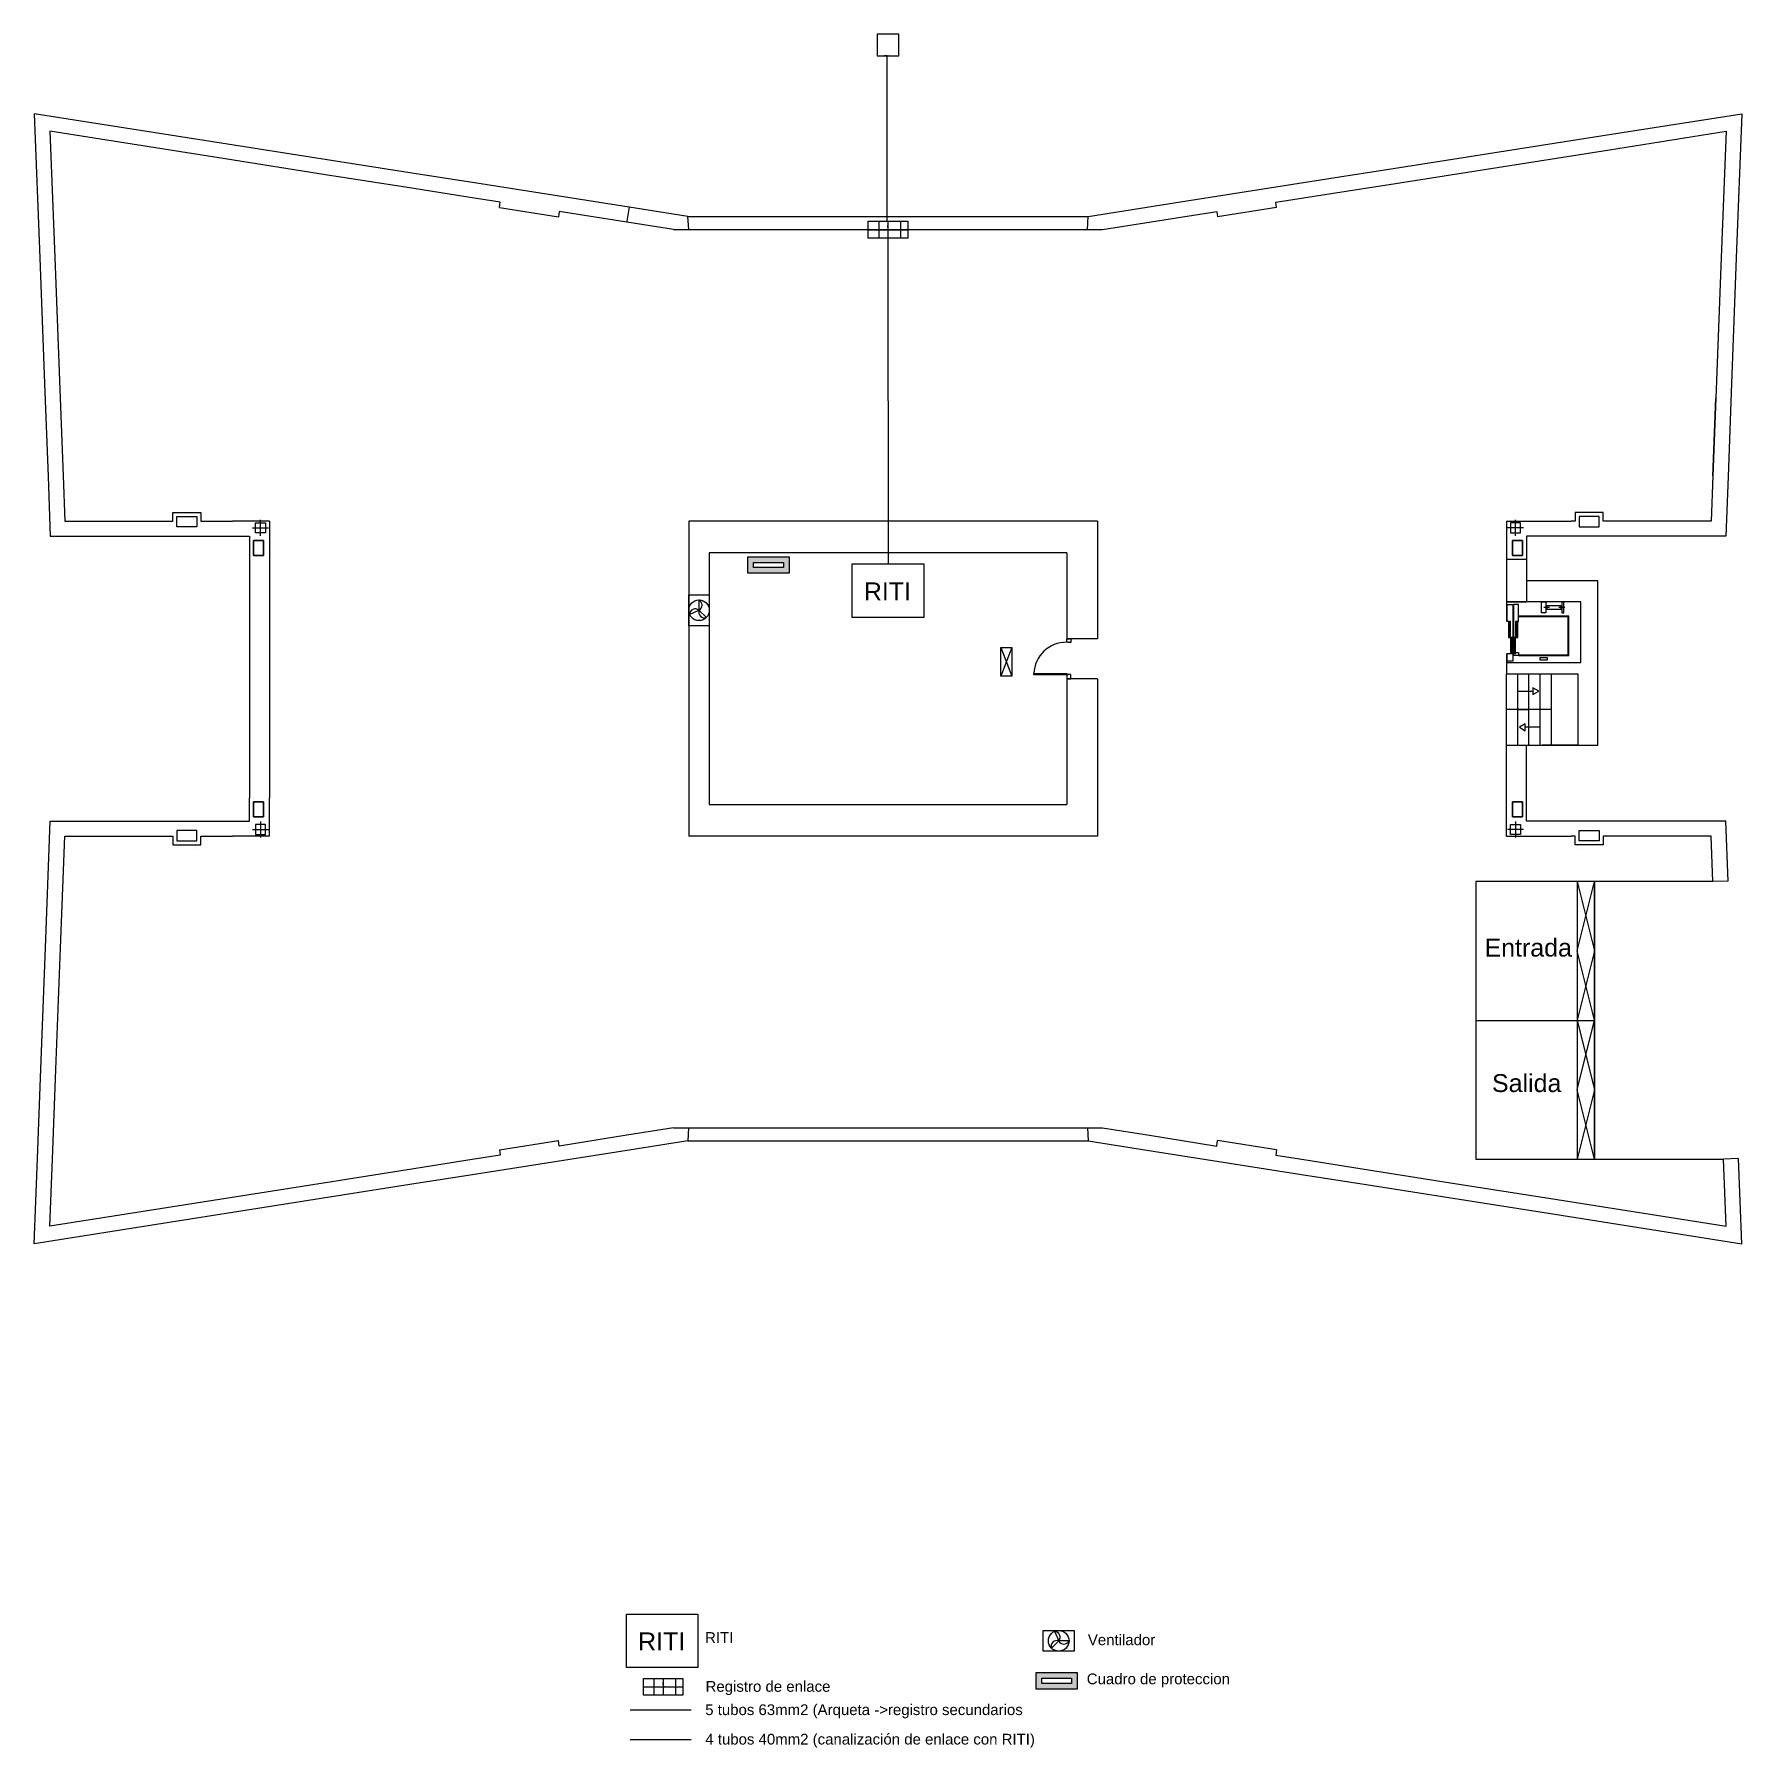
# Model space of a CAD drawing. Header units: millimetres. Extents: x -273070 to 132618, y -138782 to 20405.
# Drawn here: x 84838 to 132618, y -62112 to -14168 of the extents above; entities that cross this region are included whole.
import ezdxf

# ---------------------------------------------------------------- set-up
doc = ezdxf.new("R2010")
doc.units = ezdxf.units.MM
for name, color, linetype in [('1. ESTR - CUBIERTA', 160, 'Continuous'), ('1. MURO', 1, 'Continuous'), ('1. MURO MODIF', 1, 'Continuous'), ('12. MOB ASEOS+COCINAS', 5, 'Continuous'), ('12. MOBILIARIO', 5, 'Continuous'), ('3. CARP', 4, 'Continuous'), ('3. CARPINTERIA', 4, 'Continuous'), ('4.1 ESTR REFORMADO', 1, 'Continuous'), ('6. PROYECCIÓN', 251, 'Continuous'), ('arqueta + tubos', 110, 'Continuous'), ('CABLE DE ENLACE A RITI', 5, 'Continuous'), ('Escaleras y ascensor', 7, 'Continuous'), ('LEYENDA', 7, 'Continuous'), ('Telecomunicaciones', 3, 'Continuous')]:
    doc.layers.add(name, color=color, linetype=linetype)
doc.styles.get("Standard").update_dxf_attribs({"font": 'arial.ttf'})

msp = doc.modelspace()

# ---------------------------------------------------------------- hatches: boundary and pattern name
for points in [[(126090, -31048), (126150, -31048), (126150, -30598), (126090, -30598)], [(126290, -31048), (126350, -31048), (126350, -30598), (126290, -30598)], [(126210, -31498), (126210, -31048), (126150, -31048), (126150, -31498)], [(126230, -31498), (126290, -31498), (126290, -31468), (126290, -31048), (126230, -31048)]]:
    msp.add_hatch(color=256).paths.add_polyline_path(points)
at = {"layer": 'Telecomunicaciones', "true_color": 0x136734}
h = msp.add_hatch(color=116, dxfattribs=at)
h.dxf.hatch_style = 1
h.paths.add_polyline_path([(104809, -28790), (104809, -29251), (105960, -29251), (105960, -28790)])
h.paths.add_polyline_path([(104967, -28949), (105801, -28949), (105801, -29092), (104967, -29092)], flags=16)
h = msp.add_hatch(color=116, dxfattribs=at)
h.dxf.hatch_style = 1
h.paths.add_polyline_path([(112870, -60009), (112870, -60470), (114021, -60470), (114021, -60009)])
h.paths.add_polyline_path([(113029, -60168), (113863, -60168), (113863, -60311), (113029, -60311)], flags=16)

# ---------------------------------------------------------------- linework, layer by layer
for p, q in [((127236, -30211), (127080, -30211)), ((127671, -30211), (127504, -30211))]:
    msp.add_line(p, q)
for points in [[(126034, -31498), (126034, -31748), (128114, -31748), (128114, -30048), (128114, -30048), (126034, -30048), (126034, -30598)], [(126090, -30598), (126054, -30598), (126054, -30124), (126210, -30124), (126210, -31048)], [(126350, -30598), (126370, -30598), (126370, -30124), (126230, -30124), (126230, -31048)], [(126370, -31548), (127778, -31548), (127778, -30448), (126370, -30448)], [(126370, -31528), (127758, -31528), (127758, -30468), (126370, -30468)], [(126370, -31548), (126230, -31548), (126230, -31498), (126290, -31498), (126290, -31468), (126370, -31468), (126370, -31548)]]:
    msp.add_lwpolyline(points)
for points in [[(127135, -30048), (127135, -30356), (127013, -30356), (127013, -30048)], [(127559, -30155), (127559, -30267), (127169, -30267), (127169, -30155)], [(127582, -30048), (127582, -30356), (127637, -30356), (127637, -30048)], [(126090, -30598), (126090, -31048), (126150, -31048), (126150, -30598)], [(126290, -30598), (126290, -31048), (126350, -31048), (126350, -30598)], [(126150, -31048), (126150, -31498), (126210, -31498), (126210, -31048)], [(126230, -31048), (126230, -31498), (126290, -31498), (126290, -31048)], [(126210, -31498), (126210, -31708), (126058, -31708), (126058, -31498)], [(127169, -31603), (127169, -31681), (126979, -31681), (126979, -31603)]]:
    msp.add_lwpolyline(points, close=True)
at = {"layer": '1. ESTR - CUBIERTA'}
for p, q in [((91254, -28335), (90974, -28335)), ((90974, -28335), (90974, -28756)), ((90974, -28756), (91254, -28756)), ((91254, -28756), (91254, -28335)), ((126202, -28335), (126482, -28335)), ((126202, -28756), (126202, -28335)), ((126482, -28756), (126202, -28756)), ((126482, -28335), (126482, -28756)), ((90974, -36064), (90974, -35644)), ((90974, -35644), (91254, -35644)), ((91254, -35644), (91254, -36064)), ((126482, -35644), (126202, -35644)), ((126202, -35644), (126202, -36064)), ((126482, -36064), (126482, -35644)), ((91254, -36064), (90974, -36064)), ((126202, -36064), (126482, -36064))]:
    msp.add_line(p, q, dxfattribs=at)
at = {"layer": '1. MURO'}
for p, q in [((90244, -17241), (84838, -16390)), ((84838, -16390), (84991, -20428)), ((128848, -16984), (132618, -16390)), ((132618, -16390), (132465, -20428)), ((90180, -17655), (85277, -16884)), ((85277, -16884), (85410, -20413)), ((95351, -18045), (90244, -17241)), ((122867, -17925), (128848, -16984)), ((128914, -17399), (132179, -16884)), ((132179, -16884), (132046, -20413)), ((92988, -18098), (90179, -17656)), ((124468, -18098), (128914, -17399)), ((95285, -18459), (92988, -18098)), ((97154, -18328), (95351, -18045)), ((116737, -18889), (121065, -18208)), ((121065, -18208), (122867, -17925)), ((122932, -18340), (124468, -18098)), ((97089, -18743), (95285, -18459)), ((101481, -19009), (97154, -18328)), ((119580, -18864), (121130, -18622)), ((121130, -18622), (122932, -18340)), ((97876, -18864), (97089, -18743)), ((97857, -19015), (97876, -18864)), ((97857, -19015), (99504, -19280)), ((99529, -19123), (99504, -19280)), ((101416, -19424), (99529, -19123)), ((101481, -19009), (101420, -19396)), ((103126, -19268), (101481, -19009)), ((114330, -19268), (116737, -18889)), ((116803, -19304), (117927, -19123)), ((117927, -19123), (117952, -19280)), ((119599, -19015), (117952, -19280)), ((119599, -19015), (119580, -18864)), ((101420, -19396), (101416, -19424)), ((102729, -19631), (101416, -19424)), ((102729, -19631), (114727, -19631)), ((102729, -19631), (102729, -19631)), ((103126, -19268), (114330, -19268)), ((103150, -19631), (103126, -19268)), ((108728, -19631), (108768, -19631)), ((114307, -19631), (114330, -19268)), ((114727, -19631), (116803, -19304)), ((114727, -19631), (114727, -19631)), ((84991, -20428), (85124, -23939)), ((85410, -20413), (85560, -24347)), ((132046, -20413), (131897, -24347)), ((132465, -20428), (132332, -23939)), ((85124, -23939), (85222, -26538)), ((132332, -23939), (132234, -26538)), ((85560, -24347), (85642, -26522)), ((131897, -24347), (131814, -26522)), ((131814, -26522), (131897, -24347)), ((85222, -26538), (85286, -28214)), ((85642, -26522), (85690, -27794)), ((131814, -26522), (131766, -27794)), ((132234, -26538), (132170, -28214)), ((85690, -27794), (88571, -27794)), ((88571, -27794), (88718, -27794)), ((88718, -27794), (88718, -27548)), ((88718, -27548), (89501, -27548)), ((88830, -27951), (88830, -27660)), ((88830, -27660), (89389, -27660)), ((89389, -27660), (89389, -27951)), ((89501, -27548), (89501, -27794)), ((89501, -27794), (90387, -27793)), ((91420, -27793), (90387, -27793)), ((91420, -27793), (91420, -28868)), ((114593, -27793), (103150, -27793)), ((103150, -27793), (103150, -36607)), ((114593, -27793), (114593, -31080)), ((126036, -27793), (126036, -28868)), ((126036, -27793), (127842, -27794)), ((127955, -27794), (127842, -27794)), ((128739, -27548), (127955, -27548)), ((127955, -27548), (127955, -27794)), ((128627, -27660), (128067, -27660)), ((128067, -27660), (128067, -27951)), ((128627, -27951), (128627, -27660)), ((128739, -27794), (128739, -27548)), ((130395, -27794), (128739, -27794)), ((131766, -27794), (130395, -27794)), ((85286, -28214), (87061, -28214)), ((87061, -28214), (90387, -28215)), ((89389, -27951), (88830, -27951)), ((90387, -28215), (90860, -28215)), ((90860, -28215), (90860, -28868)), ((127842, -28214), (126596, -28215)), ((126596, -28215), (126596, -28868)), ((130395, -28214), (127842, -28214)), ((128067, -27951), (128627, -27951)), ((132170, -28214), (130395, -28214)), ((90974, -28756), (90974, -28335)), ((90974, -28335), (91254, -28335)), ((91254, -28756), (90974, -28756)), ((91254, -28335), (91254, -28335)), ((91254, -28335), (91254, -28756)), ((113728, -28676), (103728, -28676)), ((103728, -28676), (103728, -35723)), ((113728, -28676), (113728, -31080)), ((126482, -28335), (126202, -28335)), ((126202, -28335), (126202, -28335)), ((126202, -28335), (126202, -28756)), ((126202, -28756), (126482, -28756)), ((126482, -28756), (126482, -28335)), ((90860, -28868), (90860, -35532)), ((91420, -28868), (91421, -35532)), ((126594, -28868), (126036, -28868)), ((126036, -28868), (126036, -30048)), ((126594, -28868), (126596, -30048)), ((128596, -29458), (126595, -29458)), ((128596, -34060), (128596, -29458)), ((126036, -30048), (126596, -30048)), ((114593, -31080), (113728, -31080)), ((126034, -31748), (126034, -32060)), ((114593, -32200), (113728, -32200)), ((113728, -32200), (113728, -35723)), ((114593, -32200), (114593, -36607)), ((126036, -36607), (126034, -34060)), ((126034, -34060), (128596, -34060)), ((126596, -36185), (126596, -34060)), ((90860, -36185), (90860, -35532)), ((91254, -35644), (90974, -35644)), ((90974, -35644), (90974, -36064)), ((91254, -36064), (91254, -35644)), ((91420, -36607), (91420, -35532)), ((103728, -35723), (113728, -35723)), ((107728, -35723), (109728, -35723)), ((126202, -35644), (126482, -35644)), ((126202, -36064), (126202, -35644)), ((126482, -35644), (126482, -36064)), ((85160, -39485), (85285, -36186)), ((85285, -36186), (88571, -36186)), ((88571, -36186), (90386, -36185)), ((90386, -36185), (90860, -36185)), ((90974, -36064), (91254, -36064)), ((91254, -36064), (91254, -36064)), ((126482, -36064), (126202, -36064)), ((126202, -36064), (126202, -36064)), ((127842, -36186), (126596, -36185)), ((130395, -36186), (127842, -36186)), ((132170, -36186), (130395, -36186)), ((132234, -37862), (132170, -36186)), ((85580, -39501), (85690, -36606)), ((85690, -36606), (88570, -36606)), ((88570, -36606), (88717, -36606)), ((88717, -36606), (88717, -36851)), ((88717, -36851), (89501, -36851)), ((89389, -36448), (88829, -36448)), ((88829, -36448), (88829, -36739)), ((88829, -36739), (89389, -36739)), ((89389, -36739), (89389, -36448)), ((89501, -36606), (90386, -36606)), ((89501, -36851), (89501, -36606)), ((91420, -36607), (90386, -36607)), ((114593, -36607), (103150, -36607)), ((126036, -36607), (127842, -36606)), ((127955, -36606), (127842, -36606)), ((127955, -36851), (127955, -36606)), ((128739, -36851), (127955, -36851)), ((128067, -36448), (128627, -36448)), ((128067, -36739), (128067, -36448)), ((128627, -36739), (128067, -36739)), ((128627, -36448), (128627, -36739)), ((130395, -36606), (128739, -36606)), ((128739, -36606), (128739, -36851)), ((131766, -36606), (130395, -36606)), ((131814, -37878), (131766, -36606)), ((132234, -37862), (131814, -37877)), ((131814, -37878), (125176, -37878)), ((125176, -37878), (125176, -45644)), ((128495, -45639), (128495, -37878)), ((85023, -43114), (85160, -39485)), ((85443, -43130), (85580, -39501)), ((125176, -41761), (128495, -41761)), ((84929, -45628), (85023, -43114)), ((85348, -45644), (85443, -43130)), ((101415, -44976), (99529, -45277)), ((102729, -44769), (101415, -44976)), ((102729, -44769), (114727, -44769)), ((102729, -44769), (102729, -44769)), ((103149, -44769), (103126, -45132)), ((114307, -44769), (114330, -45132)), ((114727, -44769), (114727, -44769)), ((114727, -44769), (116041, -44976)), ((116041, -44976), (117927, -45277)), ((97876, -45536), (97089, -45657)), ((101481, -45391), (97154, -46071)), ((97857, -45385), (99504, -45119)), ((97857, -45385), (97876, -45536)), ((99529, -45277), (99504, -45119)), ((103126, -45132), (101481, -45391)), ((103126, -45132), (114330, -45132)), ((114330, -45132), (115975, -45391)), ((115975, -45391), (120302, -46071)), ((117927, -45277), (117952, -45119)), ((119599, -45385), (117952, -45119)), ((119599, -45385), (119580, -45536)), ((119580, -45536), (120367, -45657)), ((84838, -48010), (84929, -45628)), ((85277, -47515), (85348, -45644)), ((95285, -45940), (92988, -46302)), ((97089, -45657), (95285, -45940)), ((120367, -45657), (122171, -45940)), ((122171, -45940), (124468, -46302)), ((125176, -45644), (132107, -45644)), ((132527, -45628), (132107, -45644)), ((132179, -47515), (132107, -45644)), ((132618, -48010), (132527, -45628)), ((92988, -46302), (88542, -47001)), ((95351, -46355), (88608, -47416)), ((97154, -46071), (95351, -46355)), ((120302, -46071), (122105, -46355)), ((122105, -46355), (127212, -47159)), ((124468, -46302), (127277, -46744)), ((127277, -46744), (132179, -47515)), ((88608, -47416), (84838, -48010)), ((88542, -47001), (85277, -47515)), ((127212, -47159), (132618, -48010))]:
    msp.add_line(p, q, dxfattribs=at)
at = {"layer": '1. MURO MODIF', "color": 152, "true_color": 0x2776bb}
for p, q in [((103150, -29850), (103728, -29850)), ((103150, -30720), (103150, -29850)), ((103439, -29996), (103439, -30285)), ((103439, -29996), (103439, -30285)), ((103439, -29996), (103439, -30285)), ((103439, -29996), (103439, -30285)), ((103728, -29850), (103728, -30720)), ((103173, -30399), (103439, -30285)), ((103439, -30285), (103645, -30488)), ((103728, -30720), (103150, -30720)), ((112190, -31330), (111890, -32130)), ((111890, -31330), (112190, -32130))]:
    msp.add_line(p, q, dxfattribs=at)
at = {"layer": '1. MURO MODIF'}
for points in [[(91024, -28121), (91024, -27841), (91304, -27841), (91304, -28121)], [(126432, -28121), (126432, -27841), (126152, -27841), (126152, -28121)], [(91024, -36278), (91024, -36558), (91304, -36558), (91304, -36278)], [(126432, -36278), (126432, -36558), (126152, -36558), (126152, -36278)]]:
    msp.add_lwpolyline(points, close=True, dxfattribs=at)
at = {"layer": '1. MURO MODIF', "color": 152, "true_color": 0x2776bb}
msp.add_lwpolyline([(112190, -31330), (112190, -32130), (111890, -32130), (111890, -31330)], close=True, dxfattribs=at)
msp.add_circle((103439, -30285), 289, dxfattribs=at)
for centre, start, end in [((103366, -30140), 296.5651, 63.4349), ((103334, -30409), 49.8464, 176.7163), ((103592, -30335), 162.0315, 288.9014), ((103592, -30335), 162.0315, 288.9014), ((103592, -30335), 162.0315, 288.9014), ((103592, -30335), 162.0315, 288.9014), ((103592, -30335), 162.0315, 288.9014)]:
    msp.add_arc(centre, 162, start, end, dxfattribs=at)
at = {"layer": '12. MOB ASEOS+COCINAS'}
for p, q in [((89310, -27418), (89310, -27418)), ((128146, -27418), (128146, -27418)), ((89310, -36981), (89310, -36982)), ((128146, -36981), (128146, -36982))]:
    msp.add_line(p, q, dxfattribs=at)
at = {"layer": '12. MOBILIARIO'}
msp.add_line((116041, -19424), (116040, -19418), dxfattribs=at)
at = {"layer": '3. CARP'}
for p, q in [((90974, -28868), (90974, -28868)), ((90975, -28868), (90975, -28868)), ((126482, -28868), (126482, -28868)), ((90974, -35532), (90974, -35532)), ((90975, -35532), (90975, -35532))]:
    msp.add_line(p, q, dxfattribs=at)
at = {"layer": '3. CARPINTERIA'}
for p, q in [((128013, -37878), (128013, -41758)), ((128013, -37878), (128495, -39818)), ((128013, -39818), (128495, -37878)), ((128495, -37878), (128495, -41758)), ((128495, -39818), (128013, -41758)), ((128495, -41758), (128013, -39818)), ((128013, -41758), (128013, -45639)), ((128013, -41758), (128495, -43699)), ((128013, -43699), (128495, -41758)), ((128495, -41758), (128495, -45639)), ((128495, -43699), (128013, -45639)), ((128495, -45639), (128013, -43699)), ((113070, -59409), (113070, -58831)), ((113070, -58831), (113940, -58831)), ((113391, -58854), (113505, -59120)), ((113940, -58831), (113940, -59409)), ((113940, -59409), (113070, -59409)), ((113505, -59120), (113302, -59326)), ((113794, -59120), (113505, -59120)), ((113794, -59120), (113505, -59120)), ((113794, -59120), (113505, -59120)), ((113794, -59120), (113505, -59120))]:
    msp.add_line(p, q, dxfattribs=at)
at = {"layer": '3. CARPINTERIA', "color": 6}
for points in [[(113728, -31178), (113728, -31080), (113840, -31080), (113840, -31189), (113773, -31189), (113773, -31178), (113728, -31178)], [(113728, -32096), (113728, -32200), (113840, -32200), (113840, -32085), (113773, -32085), (113773, -32096), (113728, -32096)]]:
    msp.add_lwpolyline(points, dxfattribs=at)
msp.add_lwpolyline([(113728, -32096), (112809, -32096), (112809, -32057), (113728, -32057)], close=True, dxfattribs=at)
at = {"layer": '3. CARPINTERIA'}
msp.add_circle((113505, -59120), 289, dxfattribs=at)
at = {"layer": '3. CARPINTERIA', "color": 6}
msp.add_arc((113728, -32098), 920, 90.0273, 177.4878, dxfattribs=at)
at = {"layer": '3. CARPINTERIA'}
for centre, start, end in [((113381, -59016), 319.8464, 86.7163), ((113455, -59274), 72.0315, 198.9014), ((113455, -59274), 72.0315, 198.9014), ((113455, -59274), 72.0315, 198.9014), ((113455, -59274), 72.0315, 198.9014), ((113455, -59274), 72.0315, 198.9014), ((113650, -59048), 206.5651, 333.4349)]:
    msp.add_arc(centre, 162, start, end, dxfattribs=at)
at = {"layer": '4.1 ESTR REFORMADO', "color": 8}
for points in [[(91164, -28205), (91164, -27757)], [(126292, -28205), (126292, -27757)], [(90946, -27981), (91394, -27981)], [(126510, -27981), (126062, -27981)], [(90946, -36418), (91394, -36418)], [(91164, -36194), (91164, -36642)], [(126510, -36418), (126062, -36418)], [(126292, -36194), (126292, -36642)]]:
    msp.add_lwpolyline(points, dxfattribs=at)
at = {"layer": '6. PROYECCIÓN'}
for p, q in [((127311, -17225), (127310, -17225)), ((89853, -17559), (89853, -17559)), ((120594, -18661), (120594, -18661)), ((116316, -45065), (116316, -45065)), ((89853, -46841), (89853, -46841))]:
    msp.add_line(p, q, dxfattribs=at)
at = {"layer": 'arqueta + tubos'}
for p, q in [((109028, -14168), (108428, -14168)), ((108428, -14168), (108428, -14768)), ((109028, -14768), (109028, -14168)), ((108428, -14768), (109028, -14768)), ((108697, -14768), (108634, -14768)), ((108697, -14768), (108697, -19402)), ((108733, -14768), (108724, -14768)), ((108728, -14768), (108760, -14768)), ((108728, -14768), (108733, -14768)), ((108728, -14768), (108733, -14768))]:
    msp.add_line(p, q, dxfattribs=at)
at = {"layer": 'CABLE DE ENLACE A RITI'}
for p, q in [((108727, -19871), (108728, -28990)), ((101511, -61883), (103221, -61883))]:
    msp.add_line(p, q, dxfattribs=at)
at = {"layer": 'Escaleras y ascensor'}
for p, q in [((126034, -34060), (126034, -32060)), ((126034, -32060), (128034, -32060)), ((126346, -32060), (126346, -33060)), ((126658, -33060), (126658, -32060)), ((126970, -32060), (126970, -33060)), ((127284, -32060), (127284, -34060)), ((128034, -32060), (128034, -34060)), ((126371, -32550), (126771, -32550)), ((127284, -33060), (126034, -33060)), ((126346, -33060), (126658, -33060)), ((126346, -33060), (126346, -34060)), ((126658, -34060), (126658, -33060)), ((126970, -33060), (126970, -34060)), ((126961, -33560), (126561, -33560)), ((128034, -34060), (127034, -34060))]:
    msp.add_line(p, q, dxfattribs=at)
for points in [[(126936, -32550), (126771, -32455), (126771, -32645)], [(126396, -33560), (126561, -33655), (126561, -33465)]]:
    msp.add_lwpolyline(points, close=True, dxfattribs=at)
at = {"layer": 'LEYENDA'}
for p, q in [((101411, -58370), (103411, -58370)), ((101411, -59870), (101411, -58370)), ((103411, -58370), (103411, -59870)), ((103411, -59870), (101411, -59870)), ((101882, -60173), (102986, -60173)), ((101882, -60642), (101882, -60173)), ((101882, -60408), (102986, -60408)), ((102175, -60173), (102175, -60642)), ((102434, -60173), (102434, -60642)), ((102434, -60339), (102434, -60286)), ((102436, -60402), (102476, -60402)), ((102786, -60173), (102786, -60642)), ((102986, -60173), (102986, -60642)), ((102986, -60642), (101882, -60642))]:
    msp.add_line(p, q, dxfattribs=at)
at = {"layer": 'Telecomunicaciones'}
for p, q in [((108174, -19402), (109279, -19402)), ((108174, -19871), (108174, -19402)), ((108174, -19637), (109279, -19637)), ((108467, -19402), (108467, -19871)), ((108727, -19402), (108727, -19871)), ((108727, -19568), (108727, -19515)), ((109078, -19402), (109078, -19871)), ((109279, -19402), (109279, -19871)), ((109279, -19871), (108174, -19871)), ((107728, -28990), (109728, -28990)), ((107728, -30490), (107728, -28990)), ((109728, -28990), (109728, -30490)), ((109728, -30490), (107728, -30490)), ((101511, -61053), (103221, -61053))]:
    msp.add_line(p, q, dxfattribs=at)
at = {"layer": 'Telecomunicaciones', "color": 116, "true_color": 0x136734}
for points in [[(104809, -28790), (105960, -28790), (105960, -29251), (104809, -29251)], [(104967, -28949), (105801, -28949), (105801, -29092), (104967, -29092)], [(112870, -60009), (114021, -60009), (114021, -60470), (112870, -60470)], [(113029, -60168), (113863, -60168), (113863, -60311), (113029, -60311)]]:
    msp.add_lwpolyline(points, close=True, dxfattribs=at)

# ---------------------------------------------------------------- texts
at = {"layer": '1. MURO'}
for s, p in [('Entrada', (125420, -39975)), ('Salida', (125630, -43765))]:
    msp.add_text(s, height=500, dxfattribs=at).set_placement(p)
at = {"layer": 'LEYENDA'}
for s, height, p in [('RITI', 500, (101735, -59386)), ('RITI', 300, (103608, -59178)), ('Ventilador', 300, (114320, -59242)), ('Registro de enlace', 300, (103623, -60546)), ('Cuadro de proteccion', 300, (114290, -60335)), ('5 tubos 63mm2 (Arqueta ->registro secundarios', 300, (103613, -61198)), ('4 tubos 40mm2 (canalización de enlace con RITI)', 300, (103615, -62022))]:
    msp.add_text(s, height=height, dxfattribs=at).set_placement(p)
at = {"layer": 'Telecomunicaciones'}
msp.add_text('RITI', height=500, dxfattribs=at).set_placement((108052, -30006))

doc.saveas('drawing.dxf')
